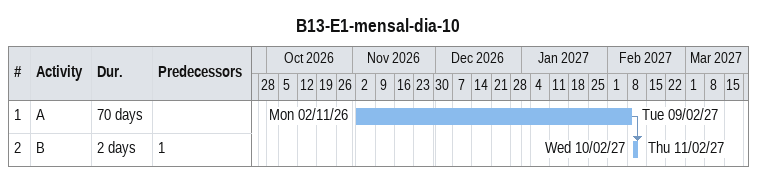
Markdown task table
B13-E1-mensal-dia-10

| ID | Task | Duration | Start | Finish | Predecessors |
|---|---|---|---|---|---|
| 1 | A | 70d | 2026-11-02 | 2027-02-09 |  |
| 2 | B | 2d | 2027-02-10 | 2027-02-11 | 1 |
